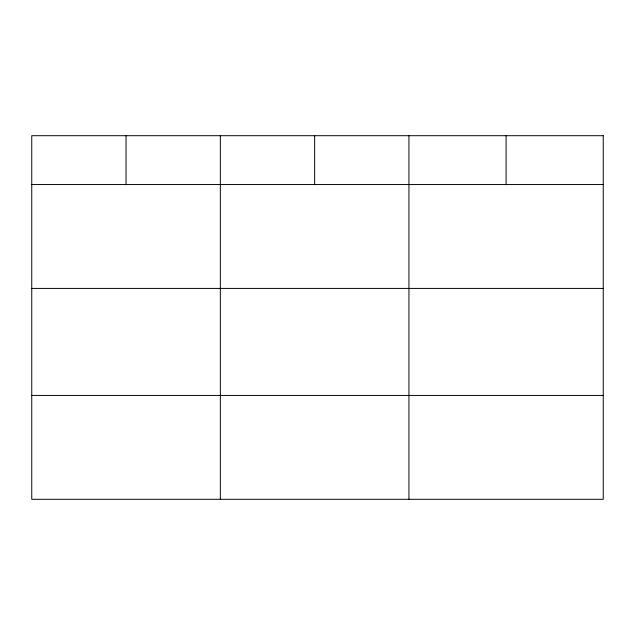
<?xml version="1.0" encoding="UTF-8"?>
<svg xmlns="http://www.w3.org/2000/svg" width="635" height="635" viewBox="0 0 635 635"><rect width="100%" height="100%" fill="white"/><g stroke="black" fill="none" stroke-linecap="round" stroke-linejoin="round"><path stroke-width="0.95" d="M31.75 184.547L603.25 184.547M31.75 288.417L603.25 288.417M31.75 395.43L603.25 395.43M506.095 135.7L506.095 184.547M408.94 135.7L408.94 499.3M314.642 135.7L314.642 184.547M220.345 135.7L220.345 499.3M126.047 135.7L126.047 184.547M603.25 135.7L31.75 135.7L31.75 499.3L603.25 499.3L603.25 135.7"/></g></svg>
